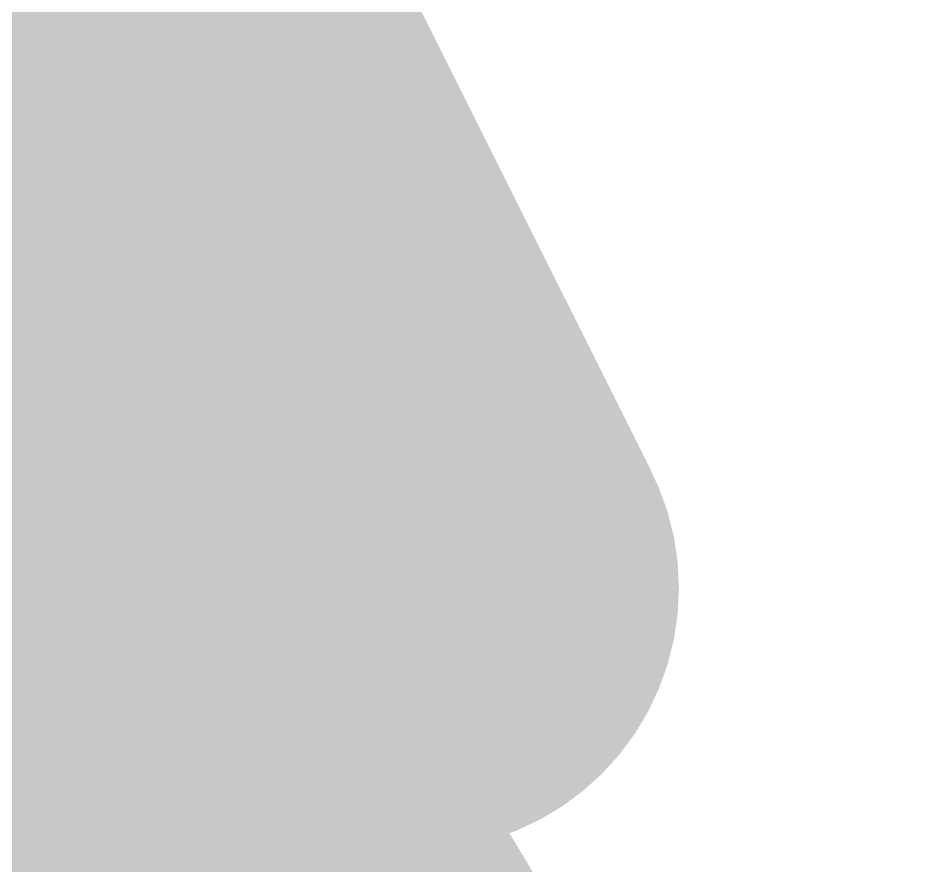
# Model space of a CAD drawing. Header units: inches. Extents: x -2 to 289, y -4 to 187.
# Drawn here: x 55.1122 to 55.2003, y 30.8642 to 30.9463 of the extents above; entities that cross this region are included whole.
import ezdxf

# ---------------------------------------------------------------- set-up
doc = ezdxf.new("R2010")
doc.units = ezdxf.units.IN
for name, color, linetype in [('Bottom Layer', 5, 'Continuous'), ('Drill Drawing', 1, 'Continuous'), ('Layer 1', 16, 'Continuous'), ('Layer 2', 76, 'Continuous'), ('Top Layer', 1, 'Continuous')]:
    doc.layers.add(name, color=color, linetype=linetype)

msp = doc.modelspace()

# ---------------------------------------------------------------- hatches: boundary and pattern name
at = {"layer": 'Bottom Layer'}
h = msp.add_hatch(color=5, dxfattribs=at)
edge = h.paths.add_edge_path()
edge.add_arc((54.89678124, 31.14505074), 0.2999994, 0, 360)
at = {"layer": 'Layer 1'}
h = msp.add_hatch(color=16, dxfattribs=at)
edge = h.paths.add_edge_path()
edge.add_arc((54.89678124, 31.14505074), 0.2999994, 0, 360)
at = {"layer": 'Layer 2'}
h = msp.add_hatch(color=76, dxfattribs=at)
edge = h.paths.add_edge_path()
edge.add_arc((54.89678124, 31.14505074), 0.2999994, 0, 360)
at = {"layer": 'Top Layer'}
h = msp.add_hatch(color=1, dxfattribs=at)
edge = h.paths.add_edge_path()
edge.add_arc((54.89678124, 31.14505074), 0.2999994, 0, 360)

# ---------------------------------------------------------------- linework, layer by layer
at = {"layer": 'Bottom Layer', "const_width": 0.3809999999999999}
msp.add_lwpolyline([(56.52070484, 29.52112714, -0.4142135623730951), (54.89678124, 31.14505074)], format="xyb", dxfattribs=at)
at = {"layer": 'Drill Drawing', "const_width": 0.0508}
for points in [[(55.02378124, 31.14505074), (55.15078123999999, 30.89105074)], [(54.89678124, 31.01805074), (55.15078123999999, 30.89105074)]]:
    msp.add_lwpolyline(points, dxfattribs=at)
at = {"layer": 'Drill Drawing', "const_width": 0.0254}
msp.add_lwpolyline([(55.13808124, 30.89105074, 1), (55.16348124, 30.89105074, 1)], format="xyb", close=True, dxfattribs=at)
msp.add_lwpolyline([(55.13808124, 30.89105074, 1), (55.16348124, 30.89105074, 1)], format="xyb", close=True, dxfattribs=at)
at = {"layer": 'Top Layer', "const_width": 0.3809999999999999}
msp.add_lwpolyline([(55.65878124, 30.38305074, -0.4142135623730951), (54.89678124, 31.14505074)], format="xyb", dxfattribs=at)

doc.saveas('drawing.dxf')
